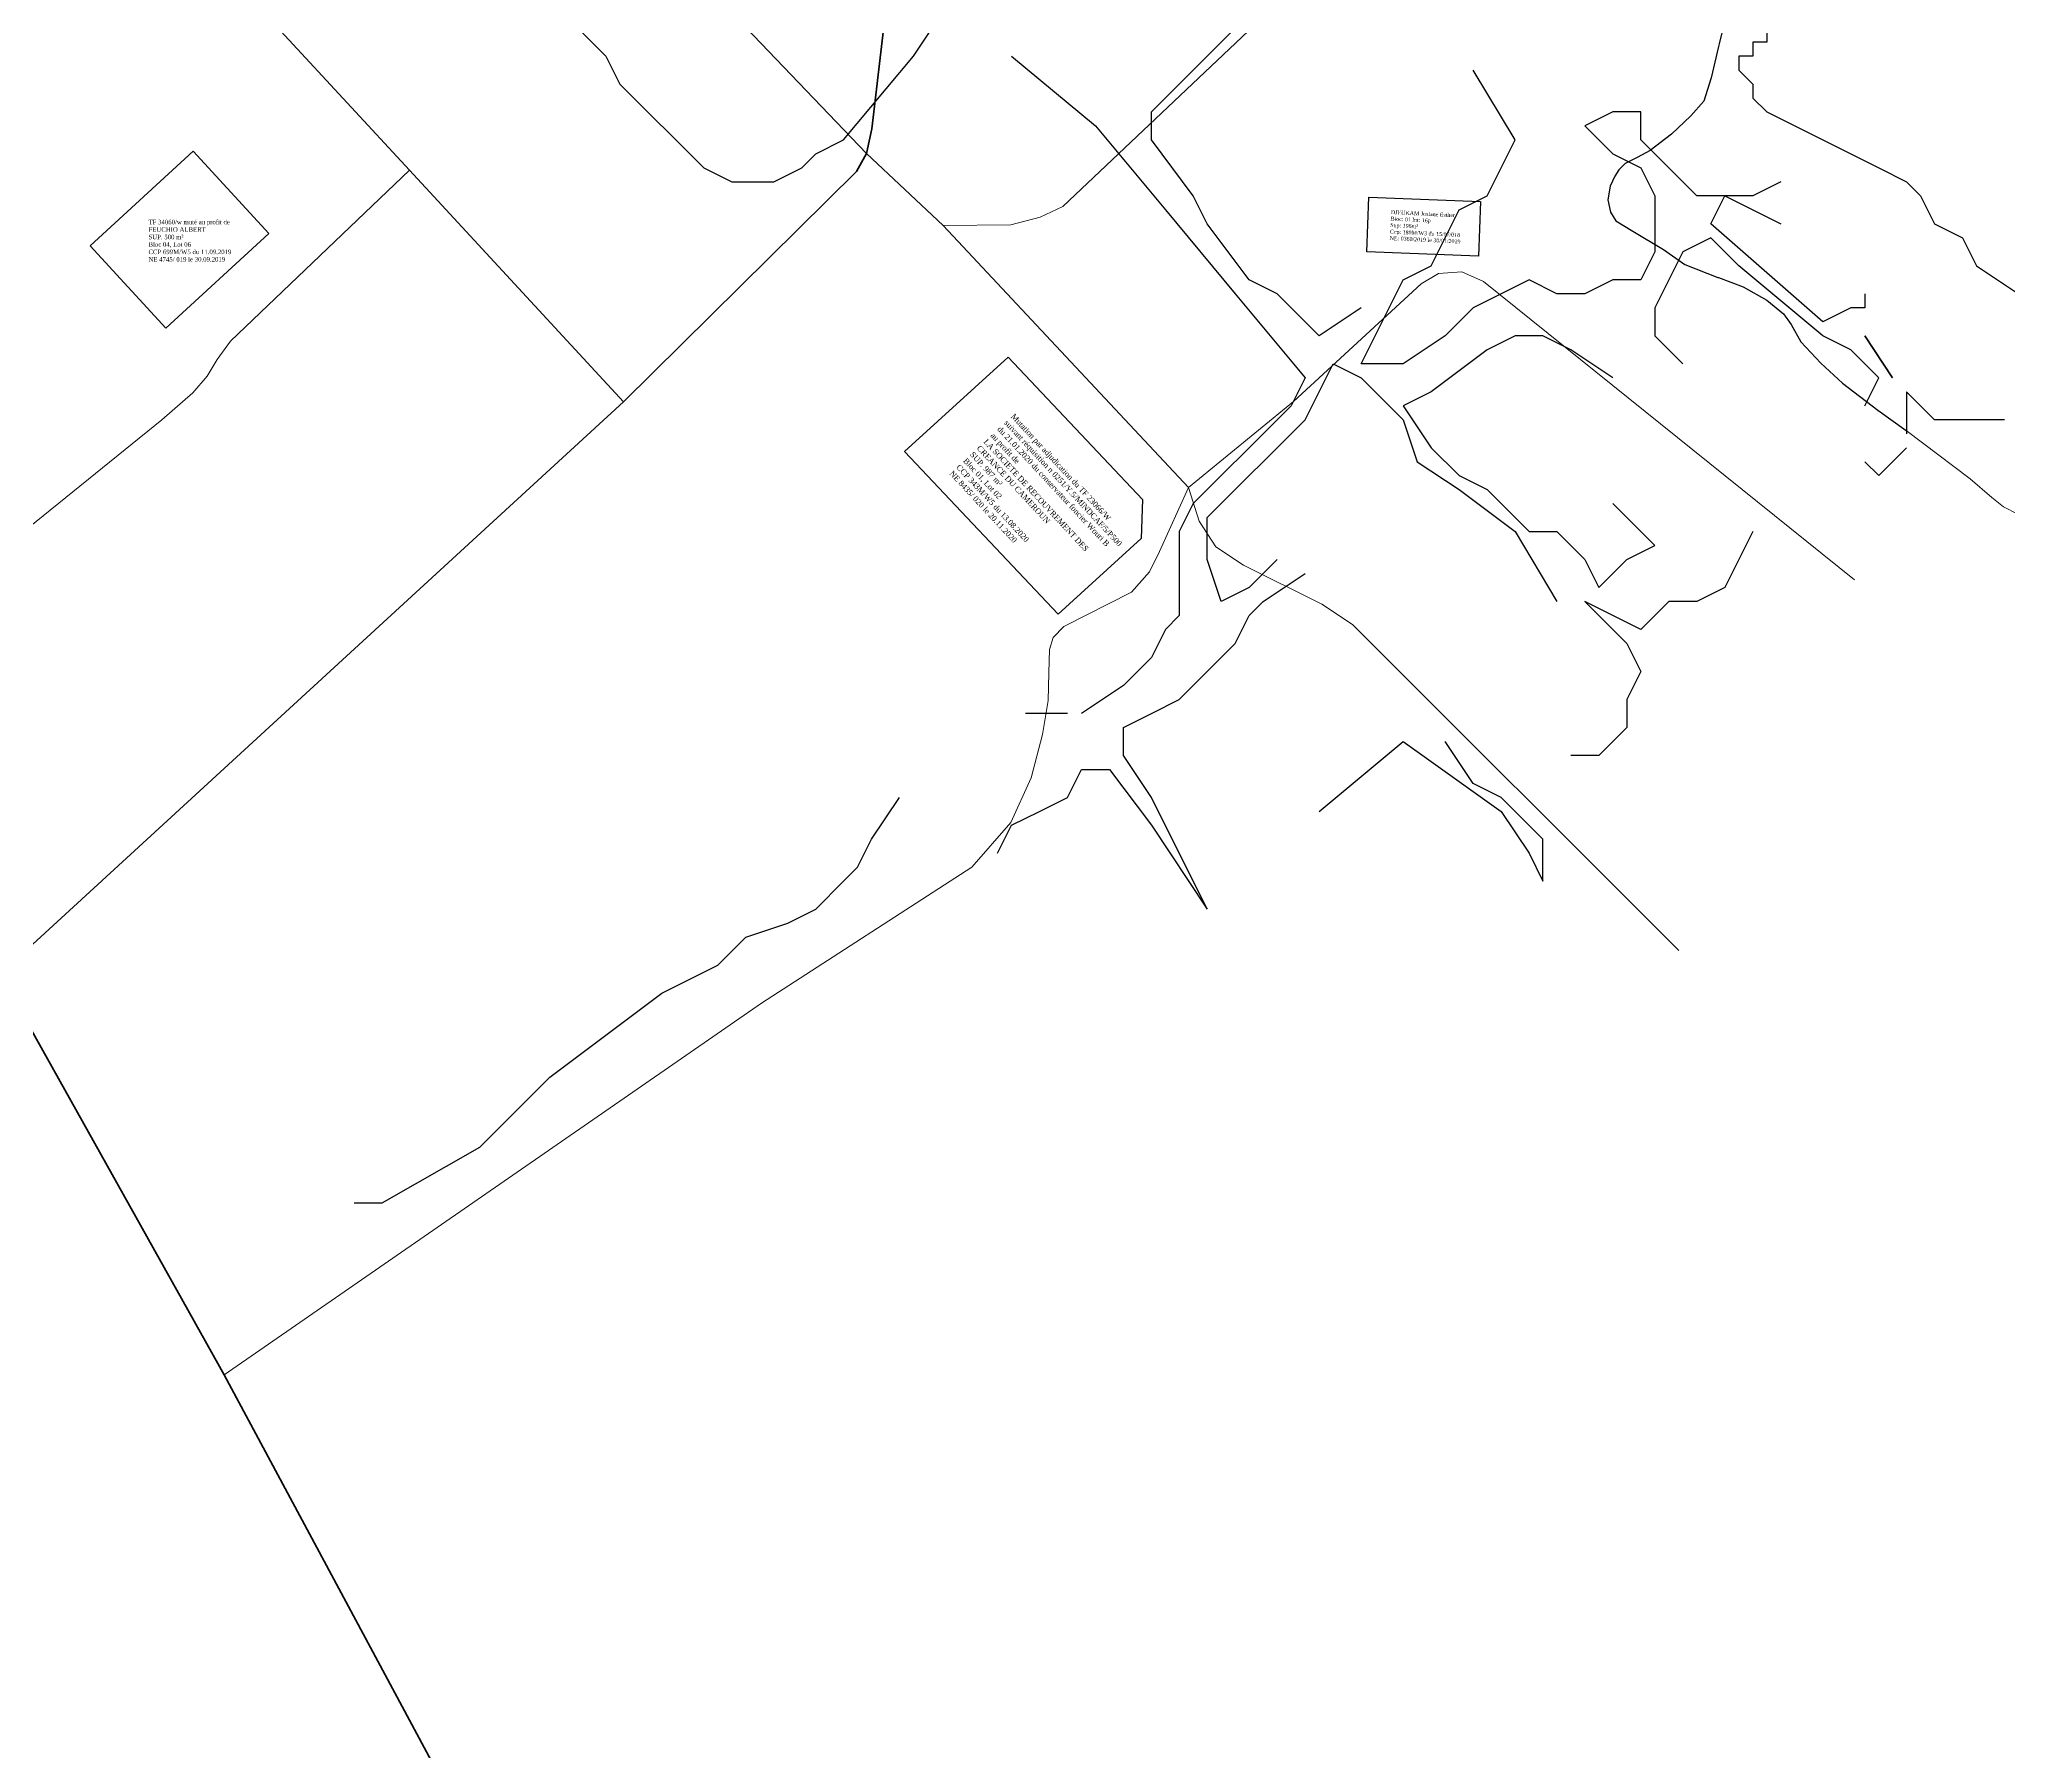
# Model space of a CAD drawing. Header units: millimetres. Extents: x 579832 to 917290, y 449831 to 1452191.
# Drawn here: x 583699.9 to 584051.8, y 450166.9 to 450473 of the extents above; entities that cross this region are included whole.
import ezdxf

# ---------------------------------------------------------------- set-up
doc = ezdxf.new("R2010")
doc.units = ezdxf.units.MM
doc.header["$LTSCALE"] = 10
for name, color, linetype, lineweight in [('cH2O_intermitent', 140, 'Continuous', 30), ('drains_fossés', 120, 'Continuous', 20), ('Roads_main1', 10, 'Continuous', 100), ('Roads_others', 24, 'Continuous', 9)]:
    doc.layers.add(name, color=color, linetype=linetype, lineweight=lineweight)
doc.layers.add('end maj 26 02 2021', color=7, linetype='Continuous')
doc.styles.add('Times 1.0', font='times.ttf', dxfattribs={"width": 0.99, "height": 1})

msp = doc.modelspace()

# ---------------------------------------------------------------- linework, layer by layer
at = {"layer": 'cH2O_intermitent'}
msp.add_lwpolyline([(584001.78, 450478.97), (584000.12, 450472.19), (584000, 450471.68), (583998.69, 450466.12), (583997.38, 450461.92), (583995.02, 450459.32), (583991.58, 450456.02), (583987.78, 450453.1), (583985.45, 450451.86), (583983.28, 450450.76), (583982.17, 450449.64), (583981.43, 450448.5), (583980.6, 450446.74), (583980.18, 450444.3), (583980.7, 450442.06), (583981.61, 450440.53), (583984.64, 450438.67), (583990.17, 450435.39), (583993.98, 450432.72), (583999.88, 450430.43), (584000, 450430.38), (584004.36, 450428.75), (584008.61, 450426.36), (584011.57, 450423.93), (584012.96, 450422.03), (584014.69, 450418.91), (584018.26, 450415.09), (584022.13, 450411.55), (584028.47, 450406.69), (584033.52, 450403.05)], dxfattribs=at)
at = {"layer": 'drains_fossés'}
msp.add_lwpolyline([(584033.52, 450403.05), (584044.95, 450394.42), (584048.84, 450391.11), (584050.92, 450389.4), (584053.5, 450388.12), (584054.99, 450387.2), (584055.6, 450386.08), (584056.85, 450384.36), (584058.46, 450382.77), (584060.34, 450381.51)], dxfattribs=at)
at = {"layer": 'end maj 26 02 2021', "flags": 128}
for points in [[(583701.11, 450589.99), (583701.11, 450584.99), (583701.11, 450579.99), (583701.11, 450574.99), (583703.61, 450569.99), (583708.61, 450567.49), (583721.11, 450554.99), (583731.11, 450544.99), (583733.61, 450537.49), (583746.11, 450524.99), (583756.11, 450517.49), (583763.61, 450509.99), (583771.11, 450502.49), (583778.61, 450492.49), (583783.61, 450484.99), (583793.61, 450477.49), (583796.11, 450474.99), (583801.11, 450469.99), (583803.61, 450464.99), (583818.61, 450449.99), (583823.61, 450447.49), (583831.11, 450447.49)], [(583701.11, 450589.99), (583701.11, 450584.99), (583701.11, 450579.99), (583701.11, 450574.99), (583703.61, 450569.99), (583708.61, 450567.49), (583721.11, 450554.99), (583731.11, 450544.99), (583733.61, 450537.49), (583746.11, 450524.99), (583756.11, 450517.49), (583763.61, 450509.99), (583771.11, 450502.49), (583778.61, 450492.49), (583783.61, 450484.99), (583793.61, 450477.49), (583796.11, 450474.99), (583801.11, 450469.99), (583803.61, 450464.99), (583818.61, 450449.99), (583823.61, 450447.49), (583831.11, 450447.49)], [(583928.61, 450419.99), (583921.11, 450427.49), (583916.11, 450429.99), (583908.61, 450439.99), (583906.11, 450444.99), (583898.61, 450454.99), (583898.61, 450459.99), (583906.11, 450467.49), (583913.61, 450474.99), (583923.61, 450482.49), (583931.11, 450489.99), (583938.61, 450497.49), (583948.61, 450504.99), (583951.11, 450509.99), (583956.11, 450512.49), (583958.61, 450517.49), (583963.61, 450519.99), (583968.61, 450522.49), (583976.11, 450514.99)], [(583928.61, 450419.99), (583921.11, 450427.49), (583916.11, 450429.99), (583908.61, 450439.99), (583906.11, 450444.99), (583898.61, 450454.99), (583898.61, 450459.99), (583906.11, 450467.49), (583913.61, 450474.99), (583923.61, 450482.49), (583931.11, 450489.99), (583938.61, 450497.49), (583948.61, 450504.99), (583951.11, 450509.99), (583956.11, 450512.49), (583958.61, 450517.49), (583963.61, 450519.99), (583968.61, 450522.49), (583976.11, 450514.99)], [(584023.61, 450492.49), (584023.61, 450487.49), (584021.11, 450484.99), (584018.61, 450482.49), (584016.11, 450477.49), (584011.11, 450474.99), (584008.61, 450474.99), (584008.61, 450472.49), (584006.11, 450472.49), (584006.11, 450469.99), (584003.61, 450469.99), (584003.61, 450467.49), (584006.11, 450464.99), (584006.11, 450462.49), (584008.61, 450459.99), (584013.61, 450457.49), (584018.61, 450454.99), (584023.61, 450452.49), (584023.61, 450452.49)], [(584023.61, 450492.49), (584023.61, 450487.49), (584021.11, 450484.99), (584018.61, 450482.49), (584016.11, 450477.49), (584011.11, 450474.99), (584008.61, 450474.99), (584008.61, 450472.49), (584006.11, 450472.49), (584006.11, 450469.99), (584003.61, 450469.99), (584003.61, 450467.49), (584006.11, 450464.99), (584006.11, 450462.49), (584008.61, 450459.99), (584013.61, 450457.49), (584018.61, 450454.99), (584023.61, 450452.49), (584023.61, 450452.49)], [(583831.11, 450447.49), (583836.11, 450449.99), (583838.61, 450452.49), (583843.61, 450454.99), (583856.11, 450469.99), (583861.11, 450477.49), (583861.11, 450484.99)], [(583831.11, 450447.49), (583836.11, 450449.99), (583838.61, 450452.49), (583843.61, 450454.99), (583856.11, 450469.99), (583861.11, 450477.49), (583861.11, 450484.99)], [(583873.61, 450469.99), (583888.61, 450457.49), (583901.11, 450442.49), (583913.61, 450427.49), (583926.11, 450412.49), (583923.61, 450407.49), (583921.11, 450404.99), (583916.11, 450399.99), (583911.11, 450394.99), (583906.11, 450389.99), (583903.61, 450384.99), (583903.61, 450379.99), (583903.61, 450374.99), (583903.61, 450369.99), (583901.11, 450367.49), (583898.61, 450362.49), (583893.61, 450357.49), (583886.11, 450352.49)], [(583873.61, 450469.99), (583888.61, 450457.49), (583901.11, 450442.49), (583913.61, 450427.49), (583926.11, 450412.49), (583923.61, 450407.49), (583921.11, 450404.99), (583916.11, 450399.99), (583911.11, 450394.99), (583906.11, 450389.99), (583903.61, 450384.99), (583903.61, 450379.99), (583903.61, 450374.99), (583903.61, 450369.99), (583901.11, 450367.49), (583898.61, 450362.49), (583893.61, 450357.49), (583886.11, 450352.49)], [(583941.11, 450424.99), (583943.61, 450429.99), (583948.61, 450432.49), (583951.11, 450437.49), (583953.61, 450442.49), (583958.61, 450444.99), (583961.11, 450449.99), (583963.61, 450454.99), (583956.11, 450467.49)], [(583941.11, 450424.99), (583943.61, 450429.99), (583948.61, 450432.49), (583951.11, 450437.49), (583953.61, 450442.49), (583958.61, 450444.99), (583961.11, 450449.99), (583963.61, 450454.99), (583956.11, 450467.49)], [(583988.61, 450452.49), (583986.11, 450454.99), (583986.11, 450459.99), (583981.11, 450459.99), (583976.11, 450457.49), (583981.11, 450452.49), (583986.11, 450449.99), (583988.61, 450444.99), (583988.61, 450439.99), (583988.61, 450434.99), (583986.11, 450429.99), (583981.11, 450429.99), (583976.11, 450427.49), (583971.11, 450427.49), (583966.11, 450429.99), (583961.11, 450427.49), (583956.11, 450424.99), (583951.11, 450419.99), (583943.61, 450414.99)], [(583988.61, 450452.49), (583986.11, 450454.99), (583986.11, 450459.99), (583981.11, 450459.99), (583976.11, 450457.49), (583981.11, 450452.49), (583986.11, 450449.99), (583988.61, 450444.99), (583988.61, 450439.99), (583988.61, 450434.99), (583986.11, 450429.99), (583981.11, 450429.99), (583976.11, 450427.49), (583971.11, 450427.49), (583966.11, 450429.99), (583961.11, 450427.49), (583956.11, 450424.99), (583951.11, 450419.99), (583943.61, 450414.99)], [(584011.11, 450447.49), (584006.11, 450444.99), (584001.11, 450444.99), (583996.11, 450444.99), (583988.61, 450452.49)], [(584011.11, 450447.49), (584006.11, 450444.99), (584001.11, 450444.99), (583996.11, 450444.99), (583988.61, 450452.49)], [(584023.61, 450452.49), (584028.61, 450449.99), (584033.61, 450447.49), (584036.11, 450444.99), (584036.11, 450444.99), (584038.61, 450439.99), (584043.61, 450437.49), (584046.11, 450432.49), (584053.61, 450427.49), (584058.61, 450424.99)], [(584023.61, 450452.49), (584028.61, 450449.99), (584033.61, 450447.49), (584036.11, 450444.99), (584036.11, 450444.99), (584038.61, 450439.99), (584043.61, 450437.49), (584046.11, 450432.49), (584053.61, 450427.49), (584058.61, 450424.99)], [(584023.61, 450424.99), (584018.61, 450422.49), (583998.61, 450439.99), (584001.11, 450444.99), (584006.11, 450442.49), (584011.11, 450439.99)], [(584023.61, 450424.99), (584018.61, 450422.49), (583998.61, 450439.99), (584001.11, 450444.99), (584006.11, 450442.49), (584011.11, 450439.99)], [(584023.61, 450417.49), (584018.61, 450419.99), (584003.61, 450432.49), (583998.61, 450437.49), (583993.61, 450434.99), (583991.11, 450429.99), (583988.61, 450424.99), (583988.61, 450419.99), (583993.61, 450414.99)], [(584023.61, 450417.49), (584018.61, 450419.99), (584003.61, 450432.49), (583998.61, 450437.49), (583993.61, 450434.99), (583991.11, 450429.99), (583988.61, 450424.99), (583988.61, 450419.99), (583993.61, 450414.99)], [(584026.11, 450427.49), (584026.11, 450424.99)], [(584026.11, 450427.49), (584026.11, 450424.99)], [(583936.11, 450424.99), (583928.61, 450419.99)], [(583936.11, 450424.99), (583928.61, 450419.99)], [(583941.11, 450414.99), (583936.11, 450414.99), (583941.11, 450424.99)], [(583941.11, 450414.99), (583936.11, 450414.99), (583941.11, 450424.99)], [(584026.11, 450424.99), (584023.61, 450424.99)], [(584026.11, 450424.99), (584023.61, 450424.99)], [(583981.11, 450412.49), (583973.61, 450417.49), (583968.61, 450419.99), (583963.61, 450419.99), (583958.61, 450417.49), (583948.61, 450409.99), (583943.61, 450407.49), (583948.61, 450399.99), (583953.61, 450394.99), (583958.61, 450392.49), (583961.11, 450389.99), (583966.11, 450384.99), (583971.11, 450384.99), (583976.11, 450379.99), (583978.61, 450374.99), (583983.61, 450379.99)], [(583981.11, 450412.49), (583973.61, 450417.49), (583968.61, 450419.99), (583963.61, 450419.99), (583958.61, 450417.49), (583948.61, 450409.99), (583943.61, 450407.49), (583948.61, 450399.99), (583953.61, 450394.99), (583958.61, 450392.49), (583961.11, 450389.99), (583966.11, 450384.99), (583971.11, 450384.99), (583976.11, 450379.99), (583978.61, 450374.99), (583983.61, 450379.99)], [(584031.11, 450412.49), (584026.11, 450419.99)], [(584026.11, 450419.99), (584031.11, 450412.49)], [(584031.11, 450412.49), (584026.11, 450419.99)], [(584026.11, 450419.99), (584031.11, 450412.49)], [(584026.11, 450407.49), (584028.61, 450412.49), (584023.61, 450417.49)], [(584026.11, 450407.49), (584028.61, 450412.49), (584023.61, 450417.49)], [(583921.11, 450379.99), (583916.11, 450374.99), (583911.11, 450372.49), (583908.61, 450379.99), (583908.61, 450387.49), (583913.61, 450392.49), (583921.11, 450399.99), (583926.11, 450404.99), (583928.61, 450409.99), (583931.11, 450414.99)], [(583921.11, 450379.99), (583916.11, 450374.99), (583911.11, 450372.49), (583908.61, 450379.99), (583908.61, 450387.49), (583913.61, 450392.49), (583921.11, 450399.99), (583926.11, 450404.99), (583928.61, 450409.99), (583931.11, 450414.99)], [(583931.11, 450414.99), (583936.11, 450412.49), (583943.61, 450404.99), (583946.11, 450397.49), (583953.61, 450392.49), (583963.61, 450384.99), (583971.11, 450372.49)], [(583931.11, 450414.99), (583936.11, 450412.49), (583943.61, 450404.99), (583946.11, 450397.49), (583953.61, 450392.49), (583963.61, 450384.99), (583971.11, 450372.49)], [(583943.61, 450414.99), (583941.11, 450414.99)], [(583943.61, 450414.99), (583941.11, 450414.99)], [(584033.61, 450409.99), (584033.61, 450402.49)], [(584051.11, 450404.99), (584046.11, 450404.99), (584038.61, 450404.99), (584033.61, 450409.99)], [(584033.61, 450409.99), (584033.61, 450402.49)], [(584051.11, 450404.99), (584046.11, 450404.99), (584038.61, 450404.99), (584033.61, 450409.99)], [(584033.61, 450399.99), (584028.61, 450394.99)], [(584033.61, 450399.99), (584028.61, 450394.99)], [(584028.61, 450394.99), (584026.11, 450397.49)], [(584028.61, 450394.99), (584026.11, 450397.49)], [(583983.61, 450379.99), (583988.61, 450382.49), (583981.11, 450389.99)], [(583983.61, 450379.99), (583988.61, 450382.49), (583981.11, 450389.99)], [(584006.11, 450384.99), (584003.61, 450379.99), (584001.11, 450374.99), (583996.11, 450372.49), (583991.11, 450372.49)], [(584006.11, 450384.99), (584003.61, 450379.99), (584001.11, 450374.99), (583996.11, 450372.49), (583991.11, 450372.49)], [(583871.11, 450327.49), (583873.61, 450332.49), (583878.61, 450334.99), (583883.61, 450337.49), (583886.11, 450342.49), (583891.11, 450342.49), (583898.61, 450332.49), (583908.61, 450317.49), (583898.61, 450337.49), (583893.61, 450344.99), (583893.61, 450349.99), (583898.61, 450352.49), (583903.61, 450354.99), (583908.61, 450359.99), (583913.61, 450364.99), (583916.11, 450369.99), (583918.61, 450372.49), (583926.11, 450377.49)], [(583871.11, 450327.49), (583873.61, 450332.49), (583878.61, 450334.99), (583883.61, 450337.49), (583886.11, 450342.49), (583891.11, 450342.49), (583898.61, 450332.49), (583908.61, 450317.49), (583898.61, 450337.49), (583893.61, 450344.99), (583893.61, 450349.99), (583898.61, 450352.49), (583903.61, 450354.99), (583908.61, 450359.99), (583913.61, 450364.99), (583916.11, 450369.99), (583918.61, 450372.49), (583926.11, 450377.49)], [(583976.11, 450372.49), (583983.61, 450364.99), (583986.11, 450359.99), (583983.61, 450354.99), (583983.61, 450349.99), (583978.61, 450344.99), (583973.61, 450344.99)], [(583976.11, 450372.49), (583983.61, 450364.99), (583986.11, 450359.99), (583983.61, 450354.99), (583983.61, 450349.99), (583978.61, 450344.99), (583973.61, 450344.99)], [(583991.11, 450372.49), (583986.11, 450367.49), (583976.11, 450372.49)], [(583991.11, 450372.49), (583986.11, 450367.49), (583976.11, 450372.49)], [(583883.61, 450352.49), (583876.11, 450352.49)], [(583883.61, 450352.49), (583876.11, 450352.49)], [(583928.61, 450334.99), (583943.61, 450347.49), (583961.11, 450334.99), (583966.11, 450327.49), (583968.61, 450322.49), (583968.61, 450329.99), (583961.11, 450337.49), (583956.11, 450339.99), (583951.11, 450347.49)], [(583928.61, 450334.99), (583943.61, 450347.49), (583961.11, 450334.99), (583966.11, 450327.49), (583968.61, 450322.49), (583968.61, 450329.99), (583961.11, 450337.49), (583956.11, 450339.99), (583951.11, 450347.49)], [(583756.11, 450264.99), (583761.11, 450264.99), (583778.61, 450274.99), (583791.11, 450287.49), (583801.11, 450294.99), (583811.11, 450302.49), (583821.11, 450307.49), (583826.11, 450312.49), (583833.61, 450314.99), (583838.61, 450317.49), (583843.61, 450322.49), (583846.11, 450324.99), (583848.61, 450329.99), (583853.61, 450337.49)], [(583756.11, 450264.99), (583761.11, 450264.99), (583778.61, 450274.99), (583791.11, 450287.49), (583801.11, 450294.99), (583811.11, 450302.49), (583821.11, 450307.49), (583826.11, 450312.49), (583833.61, 450314.99), (583838.61, 450317.49), (583843.61, 450322.49), (583846.11, 450324.99), (583848.61, 450329.99), (583853.61, 450337.49)]]:
    msp.add_lwpolyline(points, dxfattribs=at)
at = {"layer": 'end maj 26 02 2021', "color": 3, "lineweight": -3, "flags": 128}
for points in [[(583727.32, 450452.99), (583740.86, 450438.27), (583722.46, 450421.35), (583708.92, 450436.07)], [(583727.32, 450452.99), (583740.86, 450438.27), (583722.46, 450421.35), (583708.92, 450436.07)], [(583872.99, 450416.16), (583897.03, 450390.73), (583896.77, 450383.73), (583881.98, 450370.26), (583854.5, 450399.33)], [(583872.99, 450416.16), (583897.03, 450390.73), (583896.77, 450383.73), (583881.98, 450370.26), (583854.5, 450399.33)]]:
    msp.add_lwpolyline(points, close=True, dxfattribs=at)
at = {"layer": 'end maj 26 02 2021', "color": 150}
msp.add_lwpolyline([(583937.48, 450444.78), (583957.45, 450443.99), (583957.08, 450434.22), (583937.1, 450434.99)], close=True, dxfattribs=at)
msp.add_lwpolyline([(583937.48, 450444.78), (583957.45, 450443.99), (583957.08, 450434.22), (583937.1, 450434.99)], close=True, dxfattribs=at)
at = {"layer": 'Roads_main1'}
for points in [[(584099.34, 450783.79), (584061.38, 450750.81), (584014.82, 450710.35), (583974.05, 450674.93), (583967.73, 450668.72), (583873.49, 450585.08), (583845.75, 450558.26), (583844.1, 450554.44), (583843.67, 450550.56), (583846.66, 450531.55), (583852.05, 450497.33), (583852.58, 450490.54), (583848.67, 450456.96), (583847.69, 450452.55), (583845.92, 450449.34), (583804.27, 450408.2), (583692.87, 450305.91)], [(583966.27, 449830.88), (583952.39, 449853.87), (583919.6, 449904.71), (583852.8, 450016), (583824.32, 450067.29), (583794.87, 450120.33), (583776.9, 450152.26), (583732.9, 450234.3), (583692.87, 450305.91), (583674.31, 450333.47), (583659.63, 450354.75), (583645.09, 450376.48), (583611.69, 450426.06), (583574.2, 450479.33), (583568.39, 450486.5), (583550.59, 450507.41), (583532.7, 450528.9), (583511.54, 450553.5), (583498.12, 450568.8), (583411.98, 450664.48), (583406.13, 450671.09), (583393.32, 450685.75), (583381.5, 450698.79)]]:
    msp.add_lwpolyline(points, dxfattribs=at)
at = {"layer": 'Roads_others'}
for points in [[(583712.04, 450598.61), (583765.52, 450538.44), (583847.69, 450452.55)], [(583665.69, 450557.99), (583765.99, 450449.57), (583804.27, 450408.2)], [(583861.39, 450439.71), (583873.48, 450439.84), (583878.71, 450441.17), (583882.77, 450443.1), (583945.68, 450502.69)], [(583905.27, 450392.87), (583861.39, 450439.71), (583847.69, 450452.55)], [(583659.63, 450354.75), (583721.73, 450404.94), (583727.28, 450409.82), (583729.82, 450412.75), (583731.62, 450415.78), (583734.04, 450419.03), (583765.99, 450449.57)], [(584024.26, 450376.38), (583957.96, 450429.71), (583954.1, 450431.44), (583949.96, 450431.14), (583946.84, 450429.25)], [(583732.9, 450234.3), (583828.92, 450300.72), (583866.53, 450325), (583873.5, 450332.99), (583877.1, 450340.95), (583879.14, 450348.71), (583880.14, 450354.81), (583880.28, 450359.76), (583880.43, 450363.9), (583881.06, 450366.04), (583882.99, 450368.01), (583895.04, 450374.19), (583898.28, 450377.82), (583900.09, 450381.45), (583905.27, 450392.87), (583924.01, 450408.22), (583946.84, 450429.25)], [(583992.91, 450310.1), (583934.57, 450368.39), (583929.06, 450372.01), (583915.06, 450379.02), (583910.15, 450382.27), (583907.16, 450386.85), (583905.27, 450392.87)]]:
    msp.add_lwpolyline(points, dxfattribs=at)

# ---------------------------------------------------------------- texts
at = {"layer": 'end maj 26 02 2021', "color": 150, "linetype": 'ByBlock', "lineweight": -3, "ltscale": 0.0014, "insert": (583719.36, 450440.72), "char_height": 0.8, "width": 44.7882, "attachment_point": 1, "style": 'Times 1.0'}
msp.add_mtext('{\\C1;TF 34060/w muté au profit de\\P\\C256;FEUCHIO ALBERT\\PSUP. 500 m²\\PBloc 04, Lot 06\\PCCP 699M/W5 du 11.09.2019\\PNE 4745/ 019 le 30.09.2019}', dxfattribs=at)
msp.add_mtext('{\\C1;TF 34060/w muté au profit de\\P\\C256;FEUCHIO ALBERT\\PSUP. 500 m²\\PBloc 04, Lot 06\\PCCP 699M/W5 du 11.09.2019\\PNE 4745/ 019 le 30.09.2019}', dxfattribs=at)
at = {"layer": 'end maj 26 02 2021', "insert": (583941.45, 450442.45), "char_height": 0.6963, "attachment_point": 1, "rotation": 357.15}
msp.add_mtext_dynamic_manual_height_columns('{\\fTimes New Roman|b0|i0|c0|p18;DJEUKAM Josiane Esther \\PBloc: 01 lot: 16p\\PSup: 196m²\\PCcp: 180M/W3 du 15/07/018\\PNE: 0360/2019 le 30/01/2019}', width=619.4506, gutter_width=12.5, heights=[481.87], dxfattribs=at)
msp.add_mtext_dynamic_manual_height_columns('{\\fTimes New Roman|b0|i0|c0|p18;DJEUKAM Josiane Esther \\PBloc: 01 lot: 16p\\PSup: 196m²\\PCcp: 180M/W3 du 15/07/018\\PNE: 0360/2019 le 30/01/2019}', width=619.4506, gutter_width=12.5, heights=[481.87], dxfattribs=at)
at = {"layer": 'end maj 26 02 2021', "color": 150, "linetype": 'ByBlock', "lineweight": -3, "ltscale": 0.0014, "insert": (583874.17, 450406.18), "char_height": 1, "width": 102.3118, "attachment_point": 1, "rotation": 312.8697, "style": 'Times 1.0'}
msp.add_mtext('{\\C1;Mutation par adjudication du TF 23066/W\\Psuivant réquisition n 0251/Y.5/MINDCAF/5/P500\\Pdu 21.01.2020 du conservateur foncier Wouri B\\Pau profit de\\P\\C256;LA SOCIETE DE RECOUVREMENT DES\\PCREANCE DU CAMEROUN\\PSUP. 987 m²\\PBloc 01, Lot 02\\PCCP 343M/W5 du 13.08.2020\\PNE 8435/ 020 le 20.11.2020}', dxfattribs=at)
msp.add_mtext('{\\C1;Mutation par adjudication du TF 23066/W\\Psuivant réquisition n 0251/Y.5/MINDCAF/5/P500\\Pdu 21.01.2020 du conservateur foncier Wouri B\\Pau profit de\\P\\C256;LA SOCIETE DE RECOUVREMENT DES\\PCREANCE DU CAMEROUN\\PSUP. 987 m²\\PBloc 01, Lot 02\\PCCP 343M/W5 du 13.08.2020\\PNE 8435/ 020 le 20.11.2020}', dxfattribs=at)

doc.saveas('drawing.dxf')
